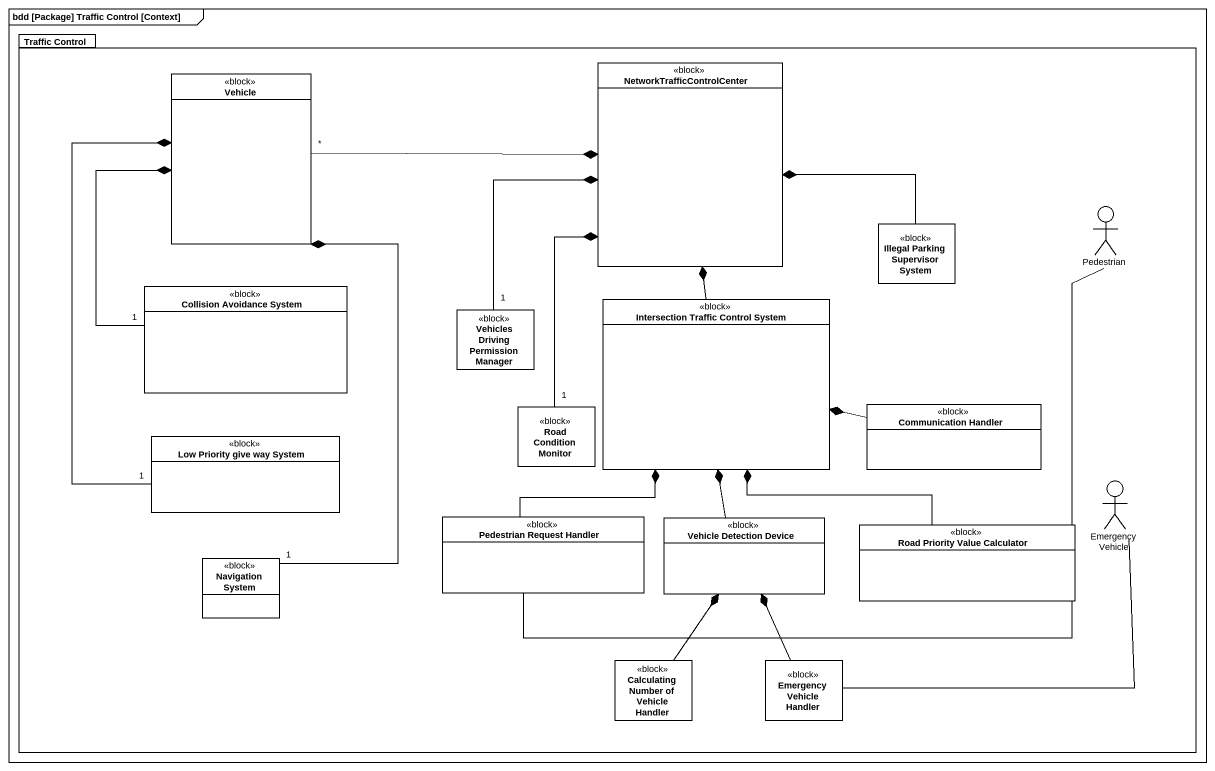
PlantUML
@startuml
mainframe bdd [Package] Traffic Control [Context]
allowmixing
hide circle
hide empty members
package "Traffic Control" as Traffic_Control {
  class Vehicle <<block>>
  class NetworkTrafficControlCenter <<block>>
  class "Illegal Parking Supervisor System" as Illegal_Parking_Supervisor <<block>>
  actor Pedestrian
  class "Collision Avoidance System" as Collision_Avoidance_System <<block>>
  class "Vehicles Driving Permission Manager" as Vehicles_Driving_Permission <<block>>
  class "Intersection Traffic Control System" as Intersection_Traffic <<block>>
  class "Road Condition Monitor" as Road_Condition_Monitor <<block>>
  class "Communication Handler" as Communication_Handler <<block>>
  class "Low Priority give way System" as Low_Priority_give_way_System <<block>>
  actor "Emergency Vehicle" as Emergency_Vehicle
  class "Pedestrian Request Handler" as Pedestrian_Request_Handler <<block>>
  class "Vehicle Detection Device" as Vehicle_Detection_Device <<block>>
  class "Road Priority Value Calculator" as Road_Priority_Value <<block>>
  class "Navigation System" as Navigation_System <<block>>
  class "Calculating Number of Vehicle Handler" as Calculating_Number_of <<block>>
  class "Emergency Vehicle Handler" as Emergency_Vehicle_Handler <<block>>
}
Vehicle "*" -right-* NetworkTrafficControlCenter
Illegal_Parking_Supervisor -left-* NetworkTrafficControlCenter
Pedestrian -left- Pedestrian_Request_Handler
Collision_Avoidance_System "1" -up-* Vehicle
Vehicles_Driving_Permission "1" -up-* NetworkTrafficControlCenter
Intersection_Traffic -up-* NetworkTrafficControlCenter
Road_Condition_Monitor "1" -up-* NetworkTrafficControlCenter
Communication_Handler -left-* Intersection_Traffic
Low_Priority_give_way_System "1" -up-* Vehicle
Emergency_Vehicle -left- Emergency_Vehicle_Handler
Pedestrian_Request_Handler -up-* Intersection_Traffic
Vehicle_Detection_Device -up-* Intersection_Traffic
Road_Priority_Value -up-* Intersection_Traffic
Navigation_System "1" -up-* Vehicle
Calculating_Number_of -up-* Vehicle_Detection_Device
Emergency_Vehicle_Handler -up-* Vehicle_Detection_Device
@enduml
